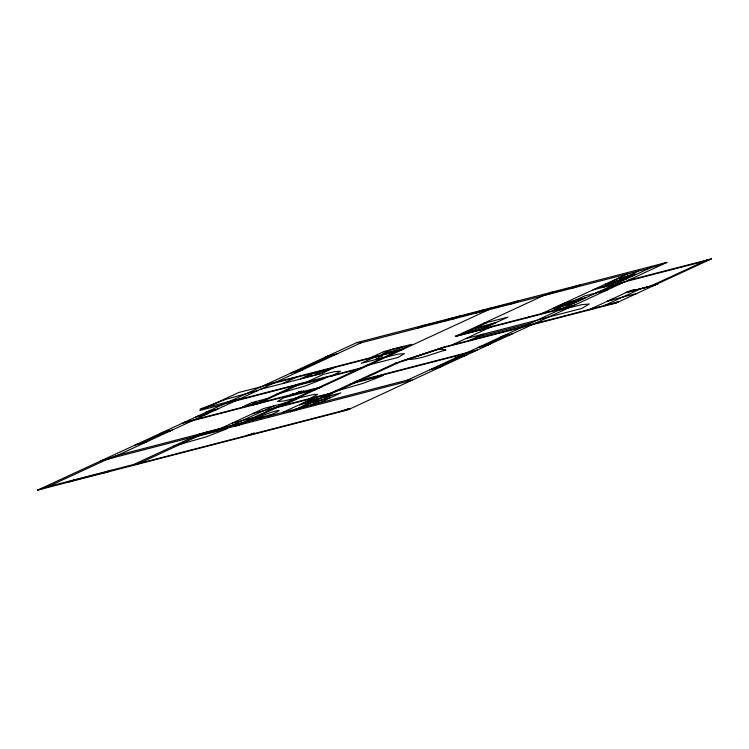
<?xml version="1.0" encoding="UTF-8"?>
<svg xmlns="http://www.w3.org/2000/svg" width="749" height="749" viewBox="0 0 749 749"><rect width="100%" height="100%" fill="white"/><g stroke="black" fill="none" stroke-linecap="round" stroke-linejoin="round"><path stroke-width="1.12" d="M622.428 278.506L620.781 279.012L621.979 278.75M310.676 401.108L309.571 401.333M199.983 435.225L206.34 432.267M37.45 490.174L356.777 342.611L666.882 262.412L347.751 409.918L37.45 490.174L48.067 486.616L133.893 464.417L199.796 433.961L206.415 432.248L136.524 464.549L133.893 464.417M141.917 442.987L165.192 432.229M202.286 415.086L210.975 411.07M297.54 371.073L330.777 355.709M48.067 486.616L107.098 459.334M649.767 268.151L360.999 342.836L111.142 458.285L100.478 461.047L117.64 455.289L407.728 379.996L649.767 268.151L666.882 262.412M67.7 482.347L71.698 480.502M70.453 481.635L74.451 479.791M282.467 383.619L295.527 377.58M300.527 378.966L313.691 372.88M252.001 402.531L242.62 406.866L257.356 403.056L266.747 398.721L252.001 402.531L253.162 403.496L256.027 402.176L257.356 403.056M317.67 373.302L317.333 373.292M104.645 472.797L108.642 470.952M417.558 328.202L424 325.225M107.397 472.085L111.395 470.232M420.32 327.491L426.761 324.514M253.265 404.984L298.271 384.19M334.466 367.506L321.302 373.592L260.39 389.321M257.31 403.936L302.315 383.142M304.562 383.057L323.512 374.303L334.438 371.691L340.552 371.204L331.901 375.989M443.857 321.405L450.299 318.428M446.619 320.694L453.061 317.716M450.823 319.608L457.264 316.63M453.576 318.887L460.017 315.909M370.839 357.601L384.162 351.45L411.753 344.315L398.431 350.466M290.94 394.723L297.625 392.719M292.147 394.405L293.542 393.768M296.276 393.347L301.81 391.165L297.269 393.085M221.095 428.222L263.826 408.486L284.994 403.009M301.388 392.017L302.736 391.39M302.559 391.718L303.916 391.09L298.617 392.457M231.591 425.516L274.415 405.743M475.727 313.166L482.169 310.189M478.48 312.445L484.921 309.477M483.386 311.181L489.827 308.204M184.254 422.333L318.138 387.71L396.67 351.421L403.159 349.249L265.23 384.92M486.138 310.47L492.58 307.493M488.264 309.917L239.025 425.095L234.971 426.134L315.694 388.843L322.182 386.662M280.632 406.576L300.012 397.616L314.739 394.302L317.51 394.442L308.7 399.32M252.404 420.283L262.122 415.789C269.762 412.362 293.28 405.256 267.112 416.481M508.983 304.562L515.424 301.585M511.745 303.851L518.186 300.873M282.579 412.474L314.262 397.831L328.39 394.18M290.312 411.772L395.622 363.115L445.505 346.618L618.814 301.791M294.357 410.724L398.58 362.572L444.625 347.339L616.155 303.027L658.071 283.628L653.212 284.882M543.203 295.715L455.364 336.404L489.677 327.538L452.05 344.924M545.01 295.246L551.442 292.269M487.515 322.37L461.852 334.223L455.364 336.404L572.105 306.21M547.762 294.535L554.204 291.558M310.339 405.172L331.863 395.229M246.702 435.572L254.286 433.053L251.552 434.317M480.97 329.279L494.293 323.128M482.337 328.923L507.972 317.108L483.311 323.456M570.963 288.534L577.404 285.556M573.715 287.822L580.157 284.845M490.342 327.35L492.786 326.227M469.81 340.327L483.142 334.176M527.455 317.754L529.899 316.63M541.705 313.578L627.409 273.965M552.631 310.751L584.679 295.939L595.717 293.084M604.05 287.007L638.448 271.11M341.422 411.07L348.847 408.645L346.347 409.797M436.957 367.572L460.055 356.899M484.734 345.495L505.5 335.898M603.104 290.799L618.374 283.74M587.684 310.367L629.441 290.996L634.525 289.685L631.21 291.211M626.979 292.297L654.57 285.163L711.55 258.826L627.728 280.501M591.832 309.29L595.624 307.539L591.476 308.616M604.284 305.555L640.573 288.786M609.976 304.6L618.927 301.51L615.126 303.27M650.151 286.296L707.215 259.95M316.808 373.451C312.96 374.875 321.761 372.019 316.649 373.442M621.82 278.74C625.78 277.327 617.579 279.836 621.296 278.9M309.047 401.501L308.419 401.792L309.618 401.53M310.404 401.239L307.792 401.998L309.805 401.211M444.41 347.414L445.505 346.618L401.651 361.121M704.472 261.204L711.55 258.826M494.396 323.1L461.861 334.223L574.549 305.077M316.462 373.76L317.37 373.479M293.542 393.89L293.299 394.002M300.424 391.512C295.331 392.916 303.27 390.969 300.695 391.446M423.541 326.002L447.078 319.917M456.806 317.398L478.948 311.678M489.359 308.981L512.204 303.073M550.992 293.046L574.183 287.045M327.116 356.318L337.78 353.565M604.92 284.358L626.988 278.656L592.983 289.882L625.378 281.596M325.45 357.095L336.114 354.333M625.069 281.736L708.751 260.118M613.038 285.126L623.711 282.364M597.777 292.176L608.441 289.423M596.11 292.943L606.774 290.191M292.204 372.45L302.877 369.697M290.546 373.217L301.21 370.465M475.184 328.062L495.772 322.744M262.787 386.044L396.67 351.421M261.588 386.596L238.659 392.532L199.805 410.48L222.743 404.554M558.061 310.526L581.879 304.618L589.248 304.038L581.767 308.438L538.194 319.711M383.338 357.582L361.271 363.284L374.594 357.133L376.831 358.35L381.363 356.262L383.301 357.591M382.655 357.9L398.065 354.127L404.423 353.631L397.962 357.432L365.484 365.83M257.881 390.482L226.788 399.03L200.049 409.057L240.12 398.693M607.87 300.967L636.753 293.486M465.691 338.688L536.883 320.272M476.476 337.256L530.217 323.353M226.816 402.672L360.7 368.04M224.372 403.795L358.256 369.173M293.374 386.447L325.132 378.236L305.658 385.829L276.653 394.18M207.314 411.678L217.978 408.926M205.647 412.456L216.311 409.694M501.83 336.516L512.503 333.754M500.163 337.284L510.837 334.522M196.959 416.463L207.623 413.71M195.292 417.24L205.956 414.478M298.046 392.523L299.038 392.261M181.81 423.466L319.739 387.795L318.138 387.71M479.397 346.881L490.061 344.119M316.499 389.293L284.021 397.691L277.561 401.492L283.927 400.987L299.338 397.223M477.731 347.648L488.404 344.886M356.131 381.363L477.272 350.036M353.687 382.496L474.829 351.159M161.522 432.838L172.195 430.076M350.598 383.919L383.432 375.427L363.199 383.31L333.211 391.952M159.855 433.605L170.529 430.853M456.384 357.516L467.048 354.754M454.718 358.284L465.382 355.522M275.52 407.4L334.653 392.111M252.975 413.495L274.218 407.999M273.076 408.533L332.21 393.234M136.59 444.363L147.253 441.601M134.923 445.131L145.587 442.369M431.63 368.948L442.294 366.195M429.963 369.725L440.627 366.963M322.875 397.55L340.842 392.907L319.317 402.85L301.351 407.493M231.947 423.213L253.19 417.717M312.118 402.522L330.084 397.878M256.401 418.438L271.11 414.628M206.368 432.257L242.077 422.801M100.478 461.047L411.997 380.192L407.728 379.996M191.042 438.006L227.574 428.559L206.555 436.751L172.991 446.348M72.447 480.718L106.639 471.87M138.911 463.444L350.139 408.814M395.622 363.115L398.58 362.572M356.777 342.611L360.999 342.836M438.652 348.884L445.898 349.933C432.941 353.481 420.039 359.679 406.417 359.539M563.95 305.04L557.144 307.09L563.95 305.04M570.167 302.175L563.36 304.216L570.167 302.175M574.249 302.381L567.442 304.422L574.249 302.381M580.466 299.506L573.725 301.65L580.466 299.506M313.269 373.433L303.42 377.983L320.731 373.508L330.59 368.948L313.269 373.433M321.948 370.97L318.831 372.412L324.148 370.399L321.948 370.97M391.774 349.455L382.758 353.622L394.742 350.523L403.748 346.356L391.774 349.455M301.632 391.793L301.632 391.793M260.924 417.605L260.249 417.914L263.264 416.996L260.924 417.605M308.579 400.762L299.544 404.937L308.607 402.597L317.642 398.421L308.579 400.762M310.929 400.968L309.599 401.576L316.078 399.629L310.929 400.968M564.727 303.083L552.285 308.831L572.891 303.504L585.325 297.756L564.727 303.083M618.889 278.3L607.785 283.431L624.338 279.152L635.442 274.022L618.889 278.3M627.138 277.167L625.808 277.776L632.287 275.829L627.138 277.167M613.244 299.3L608.235 300.873L613.244 299.3M655.01 285.041L626.136 292.531L655.01 285.041"/></g></svg>
